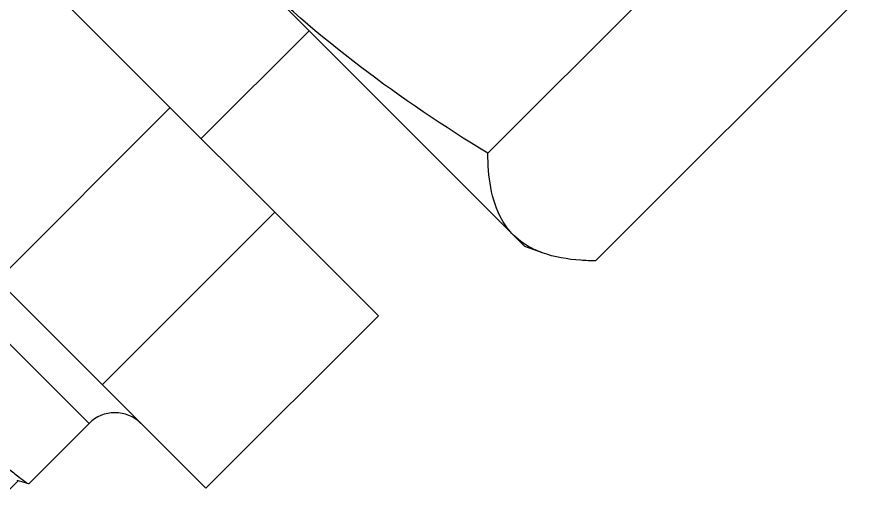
# Model space of a CAD drawing. Extents: x -1396510 to 1250330, y -1892470 to 1623980.
# Drawn here: x -1162012.9 to -1161946.9, y -61579 to -61541.4 of the extents above; entities that cross this region are included whole.
import ezdxf

# ---------------------------------------------------------------- set-up
doc = ezdxf.new("R2010")
doc.units = 0
doc.header["$LTSCALE"] = 1000
doc.header["$MEASUREMENT"] = 0

msp = doc.modelspace()

# ---------------------------------------------------------------- linework, layer by layer
at = {"linetype": 'Continuous'}
for p, q in [((-1161973.295, -61559.323), (-1162033.875, -61498.742)), ((-1162039.276, -61510.169), (-1161984.722, -61564.724)), ((-1161998.185, -61578.186), (-1162052.739, -61523.632)), ((-1161955.321, -61531.182), (-1161976.193, -61552.054)), ((-1162047.675, -61532.735), (-1162007.287, -61573.122)), ((-1161946.925, -61539.578), (-1161967.797, -61560.45)), ((-1161990.122, -61542.495), (-1161998.536, -61550.909)), ((-1162000.951, -61548.494), (-1162014.414, -61561.957)), ((-1161992.801, -61556.645), (-1162006.264, -61570.107)), ((-1161971.916, -61559.825), (-1161973.294, -61559.323)), ((-1161984.722, -61564.724), (-1161998.185, -61578.186)), ((-1162011.964, -61577.799), (-1162007.287, -61573.122)), ((-1162014.237, -61579.025), (-1162012.804, -61577.592)), ((-1162012.911, -61577.563), (-1162012.021, -61577.803)), ((-1162012.021, -61577.803), (-1162011.964, -61577.799))]:
    msp.add_line(p, q, dxfattribs=at)
msp.add_arc((-1162005.268, -61575.142), 2.856, 44.99994, 135.00006, dxfattribs=at)
msp.add_open_spline([(-1161976.193, -61552.054), (-1161983.013, -61547.898), (-1161989.532, -61543.086), (-1161995.179, -61537.438)], degree=3, dxfattribs=at)
for points, knots in [([(-1161974.18, -61558.437), (-1161974.536, -61558.081), (-1161975.904, -61556.227), (-1161976.167, -61553.818), (-1161976.193, -61552.054)], [0, 0, 0, 0, 0.22235, 1, 1, 1, 1]), ([(-1162038.156, -61553.908), (-1162035.114, -61556.747), (-1162030.623, -61560.958), (-1162024.806, -61566.397), (-1162020.897, -61570.032), (-1162017.564, -61573.097), (-1162015.214, -61575.22), (-1162013.729, -61576.508), (-1162012.955, -61577.162), (-1162012.416, -61577.564), (-1162012.132, -61577.773), (-1162012.021, -61577.803)], [0, 0, 0, 0, 0.352343, 0.521286, 0.674411, 0.804337, 0.904804, 0.942423, 0.971006, 0.990237, 1, 1, 1, 1]), ([(-1161971.952, -61559.812), (-1161972.167, -61559.734), (-1161972.977, -61559.399), (-1161973.722, -61558.895), (-1161974.18, -61558.437)], [0, 0, 0, 0, 0.261173, 1, 1, 1, 1]), ([(-1161967.797, -61560.45), (-1161968.177, -61560.445), (-1161969.578, -61560.388), (-1161970.989, -61560.161), (-1161971.952, -61559.812)], [0, 0, 0, 0, 0.270862, 1, 1, 1, 1])]:
    msp.add_open_spline(points, degree=3, knots=knots, dxfattribs=at)

doc.saveas('drawing.dxf')
